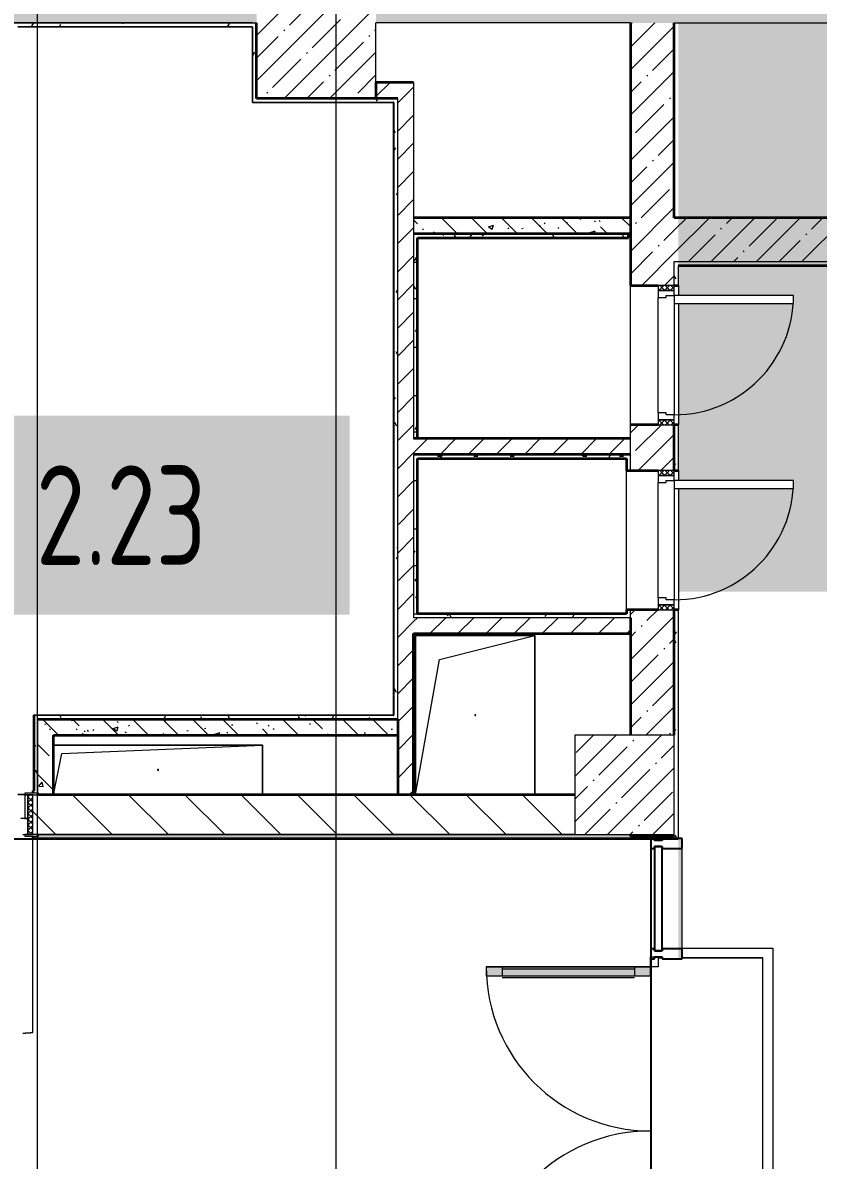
# Model space of a CAD drawing. Header units: millimetres. Extents: x 3914 to 443608, y -156176 to 78197.
# Drawn here: x 191899 to 195898, y -136715 to -130997 of the extents above; entities that cross this region are included whole.
import ezdxf

# ---------------------------------------------------------------- set-up
doc = ezdxf.new("R2010")
doc.units = ezdxf.units.MM
doc.linetypes.add('200_ШТРИХ__ш1_п0_6_', pattern=[160, 100, -60])
doc.linetypes.add('Осевая', pattern=[6350, 1270, -952.5, 3175, -952.5])
doc.layers.add('A-AREA-PATT-1', color=7, linetype='Continuous', lineweight=5, true_color=0xa5bae0, transparency=1)
doc.layers.add('A-AREA-PATT-2', color=7, linetype='Continuous', lineweight=5, true_color=0xcde0ef, transparency=1)
for name, color, linetype, lineweight in [('A-DETL-GENF', 7, 'Continuous', 9), ('A-DOOR-1', 7, 'Continuous', 5), ('A-DOOR-2', 7, '200_ШТРИХ__ш1_п0_6_', 5), ('A-DOOR-FRAM-2', 7, 'Continuous', 5), ('A-FLOR', 7, 'Continuous', 9), ('A-FLOR-PATT-1', 7, 'Continuous', 5), ('A-GENM', 7, 'Continuous', 9), ('A-GLAZ-CURT', 7, 'Continuous', 9), ('A-GLAZ-CURT-2', 7, 'Continuous', 25), ('A-GLAZ-CWMG', 7, 'Continuous', 9), ('A-GLAZ-CWMG-1', 7, 'Continuous', 25), ('A-WALL', 7, 'Continuous', 5), ('A-WALL-1', 7, 'Continuous', 35), ('I-WALL', 7, 'Continuous', 5), ('S-COLS', 7, 'Continuous', 9), ('S-COLS-1', 7, 'Continuous', 5), ('Оси', 7, 'Continuous', 9), ('Оси-2', 7, 'Осевая', 9)]:
    doc.layers.add(name, color=color, linetype=linetype, lineweight=lineweight)
doc.layers.add('A-DOOR-FRAM-1', color=7, linetype='Continuous', lineweight=5, true_color=0xc0c0c0)
doc.layers.add('A-WALL-FNSH-1', color=9, linetype='Continuous', lineweight=5, true_color=0x808080)
doc.styles.add('СПДС', font='ГОСТ тип А.ttf', dxfattribs={"width": 0.9})
pattern_1 = [(135, (174964.42, -145977.62), (-141.4214, -141.4214), [])]
pattern_2 = [(45, (174964.42, -145977.62), (-70.71068, 70.71068), [])]
pattern_3 = [(45, (174964.42, -145977.62), (-114.04925, 114.04925), []), (45, (175078.47, -145977.62), (-114.04925, 114.04925), [201.612, -40.322, 6.706, -33.617])]
pattern_4 = [(135, (174964.42, -145977.62), (-150.8683, -150.8683), [213.36, -35.56, 7.112, -35.56]), (135, (174964.42, -145826.85), (-150.8683, -150.8683), []), (50, (174964.42, -145977.62), (255.0577, -22.3145), [26.67, -293.37]), (355, (174964.42, -145977.62), (-49.3404, 267.479), [21.336, -234.696]), (100.451, (174985.68, -145979.48), (205.7195, 245.1636), [22.666, -249.326]), (46.184, (174964.42, -145906.5), (379.511, -58.86), [40.005, -440.055]), (96.636, (174996.05, -145911.4), (332.3634, 346.399), [33.999, -373.989]), (351.184, (174964.42, -145906.5), (332.367, 346.395), [32.004, -352.044]), (21, (174999.98, -145924.28), (212.2602, -143.1711), [26.67, -293.37]), (326, (174999.98, -145924.28), (86.5224, 257.8632), [21.336, -234.696]), (71.451, (175017.67, -145936.2), (298.784, 114.69), [22.666, -249.326]), (37.5, (174964.42, -145977.62), (4.32385, 118.3775), [6.706, -225.146, 6.706, -231.546, -235.585]), (37.5, (174964.42, -145977.62), (4.32385, 118.3775), [-470.103, 6.706, -228.879]), (7.5, (174964.42, -145977.62), (93.5476, 140.2533), [6.706, -129.134, 6.706, -219.812, -89.789]), (7.5, (174964.42, -145977.62), (93.5476, 140.2533), [-362.356, 6.706, -83.083]), (327.5, (174885.12, -145977.62), (189.82734, -8.0202), [6.706, -82.194, 6.706, -270.662, -368.046]), (327.5, (174885.12, -145977.62), (189.82734, -8.0202), [-366.268, 6.706, -361.34]), (317.5, (174849.56, -145977.62), (207.3811, 35.5976), [6.706, -108.864, 6.706, -177.495, -261.366]), (317.5, (174849.56, -145977.62), (207.3811, 35.5976), [-299.771, 6.706, -254.66])]
pattern_5 = [(0, (174964.42, -145977.62), (243.84, 60.96), [20.117, -162.763, 20.117, -162.763, -975.36]), (0, (174964.42, -145977.62), (243.84, 60.96), [-365.76, 20.117, -345.643, 20.117, -162.763, -426.72]), (0, (174964.42, -145977.62), (243.84, 60.96), [-914.4, 20.117, -101.803, 20.117, -284.683]), (120, (175055.86, -145947.14), (-174.71291, 180.69163), [20.117, -162.763, 20.117, -162.763, -975.36]), (120, (175055.86, -145947.14), (-174.71291, 180.69163), [-365.76, 20.117, -345.643, 20.117, -162.763, -426.72]), (120, (175055.86, -145947.14), (-174.71291, 180.69163), [-914.4, 20.117, -101.803, 20.117, -284.683]), (240, (175086.34, -145825.22), (-69.12709, -241.65163), [20.117, -162.763, 20.117, -162.763, -975.36]), (240, (175086.34, -145825.22), (-69.12709, -241.65163), [-365.76, 20.117, -345.643, 20.117, -162.763, -426.72]), (240, (175086.34, -145825.22), (-69.12709, -241.65163), [-914.4, 20.117, -101.803, 20.117, -284.683])]

# ---------------------------------------------------------------- blocks, each defined once
blk = doc.blocks.new('BSC_Колонна _Прямоугольная - 500х500-V357-Объем проектирования 2 этажа')
at = {"layer": 'S-COLS-1'}
h = blk.add_hatch(dxfattribs=at)
h.set_pattern_fill('FP_103', color=256, style=0, pattern_type=2)
h.set_pattern_definition([(45, (-19960, -11150), (-114.0493, 114.0493), []), (45, (-19845.95, -11150), (-114.0493, 114.0493), [201.613, -40.323, 6.706, -33.617])])
h.paths.add_polyline_path([(250, -250), (250, 250), (-250, 250), (-250, -250)])
for p, q in [((250, 250), (-250, 250)), ((-250, 250), (-250, -250)), ((250, -250), (250, 250)), ((-250, -250), (250, -250))]:
    blk.add_line(p, q, dxfattribs=at)
blk = doc.blocks.new('GM_Отверстие прямоугольное _в плите_ - Отверстие-21980060-Объем проектирования 2 этажа')
at = {"layer": 'A-GENM'}
for p, q in [((-525, 125), (525, 125)), ((525, 125), (-525, 125)), ((-483.3, 83.3), (525, 125)), ((525, 125), (525, -125)), ((525, -125), (525, 125)), ((-525, -125), (-483.3, 83.3))]:
    blk.add_line(p, q, dxfattribs=at)
for start, end in [(360, 180), (180, 360)]:
    blk.add_arc((0, 0), 2.5, start, end, dxfattribs=at)
blk = doc.blocks.new('GM_Отверстие прямоугольное _в плите_ - Отверстие-21980211-Объем проектирования 2 этажа')
at = {"layer": 'A-GENM'}
for p, q in [((-300, -400), (-300, 400)), ((-300, 400), (300, 400)), ((300, 400), (-300, 400)), ((-300, 400), (-300, -400)), ((-180, 280), (300, 400)), ((300, 400), (300, -400)), ((300, -400), (300, 400)), ((-300, -400), (-180, 280)), ((300, -400), (-300, -400)), ((-300, -400), (300, -400))]:
    blk.add_line(p, q, dxfattribs=at)
for start, end in [(360, 180), (180, 360)]:
    blk.add_arc((0, 0), 2.5, start, end, dxfattribs=at)
blk = doc.blocks.new('Системная панель - Стекло - 40мм-32387041-Объем проектирования 2 этажа')
at = {"layer": 'A-GLAZ-CURT-2'}
for p, q in [((262.3, 40), (-262.3, 40)), ((-262.3, 40), (-262.3, 0)), ((-262.3, 0), (262.3, 0)), ((262.3, 0), (262.3, 40))]:
    blk.add_line(p, q, dxfattribs=at)
blk = doc.blocks.new('Прямоугольный импост - Импост структурный с накладкой - 160мм Темный-30755591-Объем проектирования 2 этажа')
at = {"layer": 'A-GLAZ-CWMG-1'}
for p, q in [((-25, 0), (-25, 17)), ((-25, 17), (25, 17)), ((-15, 0), (-25, 0)), ((-15, -40), (-15, 0)), ((25, 0), (15, 0)), ((15, 0), (15, -40)), ((25, 17), (25, 0)), ((-25, -140), (-25, -40)), ((-25, -40), (-15, -40)), ((15, -40), (25, -40)), ((25, -40), (25, -140)), ((25, -140), (-25, -140))]:
    blk.add_line(p, q, dxfattribs=at)
blk = doc.blocks.new('Прямоугольный импост - Импост структурный с накладкой - 160мм Темный-30755595-Объем проектирования 2 этажа')
at = {"layer": 'A-GLAZ-CWMG-1'}
for p, q in [((0, 17), (-50, 17)), ((-50, 17), (-50, 0)), ((-50, 0), (-40, 0)), ((-40, 0), (-40, -40)), ((-10, -40), (-10, 0)), ((-10, 0), (0, 0)), ((0, 0), (0, 17)), ((-40, -40), (-50, -40)), ((-50, -40), (-50, -140)), ((0, -40), (-10, -40)), ((0, -140), (0, -40)), ((-50, -140), (0, -140))]:
    blk.add_line(p, q, dxfattribs=at)
blk = doc.blocks.new('Прямоугольный импост - Импост структурный с накладкой - 160мм Темный-32387142-Объем проектирования 2 этажа')
at = {"layer": 'A-GLAZ-CWMG'}
for p, q in [((20093, 10325.4), (20093, 10830)), ((20250, 10325.4), (20250, 10830))]:
    blk.add_line(p, q, dxfattribs=at)

msp = doc.modelspace()

# ---------------------------------------------------------------- hatches: boundary and pattern name
at = {"layer": 'A-AREA-PATT-1'}
h = msp.add_hatch(color=256, dxfattribs=at)
h.paths.add_polyline_path([(197080.5, -132217.6), (197533.9, -132217.6), (197533.9, -131977.6), (195194.9, -131977.6), (195194.9, -132217.6), (196853.9, -132217.6)])
h.paths.add_polyline_path([(196848.9, -130997.6), (196853.9, -130997.6), (196853.9, -130887.6), (196848.9, -130887.6), (196848.9, -130627.6), (196843.4, -130627.6), (196843.4, -130597), (203514.4, -130597), (203514.4, -130546.8), (196854.4, -130546.8), (196854.4, -125477.6), (196874.4, -125477.6), (196874.4, -119707.2), (203514.4, -119707.2), (203514.4, -119632.1), (196848.9, -119632.1), (196848.9, -119123.1), (195179.9, -119123.1), (195179.9, -119495.9), (193700.2, -119495.9), (193700.2, -119703.1), (193049.2, -119703.1), (193047.6, -119498.1), (189744.9, -119498.1), (189744.4, -121318.1), (188674.4, -121318.1), (188674.7, -123751.1), (189299.9, -123751.1), (189299.9, -124403.1), (188674.4, -124403.1), (188674.7, -127493.1), (189299.9, -127493.1), (189299.9, -128151.1), (188674.4, -128151.1), (188676.2, -130752.1), (195194.9, -130752.1), (195194.9, -130774.2), (196843.4, -130776), (196843.4, -130777.6), (195194.9, -130777.6), (195194.9, -130997.6), (196035.8, -130997.6)])
for points in [[(197474.4, -131977.6), (197533.9, -131977.6), (197533.9, -131398.1), (196853.9, -131398.1), (196853.9, -130997.6), (195194.9, -130997.6), (195194.9, -131977.6), (197014.2, -131977.6)], [(195194.9, -133857.1), (197533.9, -133857.1), (197533.9, -132217.6), (195194.9, -132219.1), (195194.9, -132367.6), (195774.4, -132367.6), (195774.4, -132407.6), (195194.9, -132407.6), (195194.9, -133297.6), (195774.4, -133297.6), (195774.4, -133337.6), (195194.9, -133337.6), (195194.9, -133589.4)]]:
    msp.add_hatch(color=256, dxfattribs=at).paths.add_polyline_path(points)
at = {"layer": 'A-AREA-PATT-2'}
h = msp.add_hatch(color=256, dxfattribs=at)
h.paths.add_polyline_path([(213480.4, -138057.1), (213483.9, -138056.6), (213481.8, -138046.6), (213473.9, -138046.6), (213473.9, -138057.1)])
h.paths.add_polyline_path([(195214.4, -138057.1), (195214.4, -137447.2), (195184.4, -137447.2), (195184.4, -138057.1), (195209.4, -138057.1)])
h.paths.add_polyline_path([(213483.4, -137987.6), (213483.9, -137986.4), (213483.9, -137897.6), (213480.4, -137897.6), (213480.4, -137947.6), (213483.4, -137947.6), (213483.4, -137977.6)])
h.paths.add_polyline_path([(213480.4, -135912.6), (213483.9, -135912.6), (213483.4, -135862.6), (213480.4, -135862.6)])
h.paths.add_polyline_path([(195214.4, -135702.2), (195214.4, -135097.6), (195194.9, -135099.6), (195194.9, -135702.2)])
h.paths.add_polyline_path([(213458.9, -135308.6), (213478.9, -135308.6), (213478.9, -135298.1), (213458.9, -135298.1)])
h.paths.add_polyline_path([(207624.4, -132237.6), (207664.4, -132237.6), (207662.5, -132218.1), (207614.4, -132218.1), (207614.4, -132237.6)])
h.paths.add_polyline_path([(206264.4, -132237.6), (206314.4, -132237.6), (206312.5, -132218.1), (206264.4, -132218.1)])
h.paths.add_polyline_path([(208614.4, -127107.6), (208614.4, -127057.6), (208594.9, -127059.6), (208594.9, -127107.6)])
h.paths.add_polyline_path([(208594.9, -125757.6), (208614.4, -125757.6), (208614.4, -125707.6), (208594.9, -125709.6), (208594.9, -125755.7)])
at = {"layer": 'A-DOOR-2'}
h = msp.add_hatch(dxfattribs=at)
h.set_pattern_fill('FP_117', color=256, angle=-90, style=0, pattern_type=2)
h.set_pattern_definition([(45, (195239.107, -134606.532), (-14.14214, 14.14214), []), (135, (195239.107, -134606.532), (-14.14214, -14.14214), [])])
h.paths.add_polyline_path([(195174.4, -133017.6), (195174.4, -132992.6), (195094.4, -132992.6), (195094.4, -133017.6)])
h = msp.add_hatch(dxfattribs=at)
h.set_pattern_fill('FP_117', color=256, angle=-90, style=0, pattern_type=2)
h.set_pattern_definition([(45, (195239.107, -135536.532), (-14.14214, 14.14214), []), (135, (195239.107, -135536.532), (-14.14214, -14.14214), [])])
h.paths.add_polyline_path([(195174.4, -133947.6), (195174.4, -133922.6), (195094.4, -133922.6), (195094.4, -133947.6)])
at = {"layer": 'A-DOOR-FRAM-2'}
h = msp.add_hatch(dxfattribs=at)
h.set_pattern_fill('FP_118', color=256, angle=-90, style=0, pattern_type=2)
h.set_pattern_definition([(315, (195239.107, -132483.737), (14.1421, 14.1421), []), (45, (195239.107, -132483.737), (-14.1421, 14.1421), [])])
h.paths.add_polyline_path([(195174.4, -132342.6), (195174.4, -132317.6), (195094.4, -132317.6), (195094.4, -132342.6)])
h = msp.add_hatch(dxfattribs=at)
h.set_pattern_fill('FP_118', color=256, angle=-90, style=0, pattern_type=2)
h.set_pattern_definition([(315, (195239.107, -133413.737), (14.1421, 14.1421), []), (45, (195239.107, -133413.737), (-14.1421, 14.1421), [])])
h.paths.add_polyline_path([(195174.4, -133272.6), (195174.4, -133247.6), (195094.4, -133247.6), (195094.4, -133272.6)])
h = msp.add_hatch(dxfattribs=at)
h.set_pattern_fill('FP_76', color=256, angle=180, style=0, pattern_type=2)
h.set_pattern_definition([(225, (191783.306, -135142.306), (14.1421, -14.1421), []), (315, (191783.306, -135142.306), (14.1421, 14.1421), [])])
h.paths.add_polyline_path([(191949.4, -135077.6), (191949.4, -134877.6), (191924.4, -134877.6), (191924.4, -135077.6)])
at = {"layer": 'A-FLOR-PATT-1'}
h = msp.add_hatch(color=256, dxfattribs=at)
h.paths.add_polyline_path([(188594.3, -138077.6), (188634.3, -138077.6), (188634.3, -137247.6), (188594.3, -137247.6), (188594.3, -138073.9)])
h.paths.add_polyline_path([(199264.4, -138077.6), (199264.4, -137747.6), (199224.4, -137747.6), (199224.4, -138077.6)])
h.paths.add_polyline_path([(189854.3, -138077.6), (189894.3, -138077.6), (189894.3, -137747.6), (189854.3, -137747.6), (189854.3, -138057.6)])
h.paths.add_polyline_path([(197964.4, -138077.6), (198004.4, -138077.6), (198004.4, -137247.6), (197964.4, -137247.6), (197964.4, -138057.6)])
h.paths.add_polyline_path([(180359.4, -138062.6), (180359.4, -137662.6), (180319.4, -137662.6), (180319.4, -138062.6)])
h.paths.add_polyline_path([(179104.4, -138062.6), (179104.4, -137167.6), (179064.4, -137167.6), (179064.4, -138062.6), (179094.4, -138062.6)])
h.paths.add_polyline_path([(213480.4, -137947.6), (213480.4, -137902.6), (212487.9, -137902.6), (212487.9, -137947.6), (213478.9, -137947.6)])
h.paths.add_polyline_path([(194974.4, -137457.2), (195054.4, -137457.2), (195054.4, -137412.2), (194214.4, -137412.2), (194214.4, -137457.2), (194590.3, -137457.2)])
h.paths.add_polyline_path([(213088, -135957.6), (213480.4, -135957.6), (213480.4, -135912.6), (212487.9, -135912.6), (212487.9, -135957.6), (212954.4, -135957.6)])
h.paths.add_polyline_path([(194229.4, -135787.2), (195054.4, -135787.2), (195054.4, -135742.2), (194229.4, -135742.2)])
h.paths.add_polyline_path([(206359.4, -133017.6), (206359.4, -132197.6), (206314.4, -132197.6), (206314.4, -133017.6)])
h.paths.add_polyline_path([(207624.4, -132517.6), (207624.4, -132237.6), (207614.4, -132237.6), (207614.4, -132197.6), (207579.4, -132197.6), (207579.4, -132517.6), (207614.4, -132517.6)])
h.paths.add_polyline_path([(208997.1, -127057.6), (209394.4, -127057.6), (209394.4, -127012.6), (208574.4, -127012.6), (208574.4, -127057.6), (208614.4, -127057.6)])
h.paths.add_polyline_path([(208762.6, -125792.6), (208894.4, -125792.6), (208894.4, -125747.6), (208614.4, -125747.6), (208614.4, -125757.6), (208574.4, -125757.6), (208574.4, -125792.6), (208627.5, -125792.6)])
at = {"layer": 'I-WALL'}
h = msp.add_hatch(dxfattribs=at)
h.set_pattern_fill('FP_1', color=256, style=0, pattern_type=2)
h.set_pattern_definition(pattern_3)
h.paths.add_polyline_path([(205574.4, -130997.6), (205754.4, -130997.6), (205754.4, -130777.6), (205574.4, -130777.6), (205574.4, -130993.2)])
h.paths.add_polyline_path([(191774.4, -130997.6), (193074.7, -130997.3), (193074.7, -130777.6), (189284.4, -130777.6), (189284.4, -130997.6), (191699.4, -130997.6)])
h.paths.add_polyline_path([(204708.6, -130997.6), (204974.4, -130997.6), (204974.4, -130777.6), (201374.4, -130777.6), (201374.4, -130997.6), (203263.1, -130997.6)])
h.paths.add_polyline_path([(195174.4, -130997.6), (196874.4, -130997.6), (196874.4, -130777.6), (193674.7, -130777.6), (193674.7, -130997.6), (194954.4, -130997.6)])
h.paths.add_polyline_path([(200774.4, -130997.6), (200774.4, -130777.6), (197474.4, -130777.6), (197474.4, -130997.6), (197481.3, -130997.6)])
h = msp.add_hatch(dxfattribs=at)
h.set_pattern_fill('FP_191', color=256, style=0, pattern_type=2)
h.set_pattern_definition(pattern_5)
h.paths.add_polyline_path([(191854.4, -131017.6), (193053.7, -131017.6), (193054.7, -130997.6), (191854.4, -130997.6)])
h = msp.add_hatch(dxfattribs=at)
h.set_pattern_fill('FP_191', color=256, style=0, pattern_type=2)
h.set_pattern_definition(pattern_5)
h.paths.add_polyline_path([(193054.7, -131377.6), (193074.7, -131377.6), (193074.7, -130997.6), (193054.7, -130997.6), (193054.7, -131371.4)])
h = msp.add_hatch(dxfattribs=at)
h.set_pattern_fill('FP_1', color=256, style=0, pattern_type=2)
h.set_pattern_definition(pattern_3)
h.paths.add_polyline_path([(195174.4, -135087.6), (195174.4, -135077.6), (194954.4, -135077.6), (194954.4, -135087.6), (195069.7, -135082.4), (195174.2, -135087.6)])
h.paths.add_polyline_path([(195174.4, -134577.6), (195174.4, -133947.6), (194954.4, -133947.6), (194954.4, -134577.6), (195065.5, -134577.6)])
h.paths.add_polyline_path([(195094.4, -133247.6), (195174.4, -133247.6), (195174.4, -133017.6), (194954.4, -133017.6), (194954.4, -133247.6)])
h.paths.add_polyline_path([(195174.4, -132317.6), (195174.4, -130997.6), (194954.4, -130997.6), (194954.4, -132317.6), (195094.4, -132317.6)])
h = msp.add_hatch(dxfattribs=at)
h.set_pattern_fill('FP_22', color=256, style=0, pattern_type=2)
h.set_pattern_definition(pattern_2)
h.paths.add_polyline_path([(193864.4, -131377.6), (193864.4, -131297.6), (193674.7, -131297.6), (193674.7, -131377.6), (193784.4, -131377.6)])
h = msp.add_hatch(dxfattribs=at)
h.set_pattern_fill('FP_191', color=256, style=0, pattern_type=2)
h.set_pattern_definition(pattern_5)
h.paths.add_polyline_path([(193144.9, -131397.6), (193763.4, -131397.6), (193763.4, -131377.6), (193054.7, -131377.6), (193054.7, -131397.6), (193138.9, -131397.6)])
h = msp.add_hatch(dxfattribs=at)
h.set_pattern_fill('FP_191', color=256, style=0, pattern_type=2)
h.set_pattern_definition(pattern_5)
h.paths.add_polyline_path([(193764.4, -134477.6), (193784.4, -134477.6), (193784.4, -131377.6), (193764.4, -131377.6), (193764.4, -134409.7)])
h = msp.add_hatch(dxfattribs=at)
h.set_pattern_fill('FP_22', color=256, style=0, pattern_type=2)
h.set_pattern_definition(pattern_2)
h.paths.add_polyline_path([(193864.4, -134877.6), (193864.4, -131377.6), (193784.4, -131377.6), (193784.4, -134877.6)])
h = msp.add_hatch(dxfattribs=at)
h.set_pattern_fill('FP_41', color=256, style=0, pattern_type=2)
h.set_pattern_definition(pattern_4)
h.paths.add_polyline_path([(194590.3, -132057.6), (194954.4, -132057.6), (194954.4, -131977.6), (193864.4, -131977.6), (193864.4, -132057.6)])
h = msp.add_hatch(dxfattribs=at)
h.set_pattern_fill('FP_1', color=256, style=0, pattern_type=2)
h.set_pattern_definition(pattern_3)
h.paths.add_polyline_path([(196035.8, -132197.6), (205754.4, -132197.6), (205754.4, -131977.6), (195174.4, -131977.6), (195174.4, -132197.6), (195194.9, -132197.6)])
h = msp.add_hatch(dxfattribs=at)
h.set_pattern_fill('FP_191', color=256, style=0, pattern_type=2)
h.set_pattern_definition(pattern_5)
h.paths.add_polyline_path([(194899.4, -132077.6), (194944.4, -132077.6), (194944.4, -132057.6), (193864.4, -132057.6), (193864.4, -132077.6), (194590.3, -132077.6)])
h = msp.add_hatch(dxfattribs=at)
h.set_pattern_fill('FP_191', color=256, style=0, pattern_type=2)
h.set_pattern_definition(pattern_5)
h.paths.add_polyline_path([(193884.4, -133087.6), (193884.4, -132077.6), (193864.4, -132078), (193864.4, -133087.6)])
h = msp.add_hatch(dxfattribs=at)
h.set_pattern_fill('FP_191', color=256, style=0, pattern_type=2)
h.set_pattern_definition(pattern_5)
h.paths.add_polyline_path([(195174.4, -135097.6), (195194.4, -135097.6), (195194.4, -133947.6), (195174.4, -133947.6), (195174.4, -135087.6)])
h.paths.add_polyline_path([(195194.4, -133247.6), (195194.4, -133017.6), (195174.4, -133017.6), (195174.4, -133247.6)])
h.paths.add_polyline_path([(195194.4, -132317.6), (195193.5, -132217.6), (195174.4, -132198), (195174.4, -132317.6)])
h.paths.add_polyline_path([(195194.4, -132217.6), (195194.4, -132197.6), (195174.8, -132198)])
h = msp.add_hatch(dxfattribs=at)
h.set_pattern_fill('FP_191', color=256, style=0, pattern_type=2)
h.set_pattern_definition(pattern_5)
h.paths.add_polyline_path([(209174.4, -132217.6), (209194.4, -132217.6), (209194.4, -132197.6), (207664.4, -132197.6), (207664.4, -132217.6), (209094.4, -132217.6)])
h.paths.add_polyline_path([(196853.9, -132217.6), (206264.4, -132217.6), (206264.4, -132197.6), (195194.4, -132197.6), (195194.9, -132217.6), (196402.5, -132217.6)])
h = msp.add_hatch(dxfattribs=at)
h.set_pattern_fill('FP_22', color=256, style=0, pattern_type=2)
h.set_pattern_definition(pattern_2)
h.paths.add_polyline_path([(194590.3, -133167.6), (194954.4, -133167.2), (194954.4, -133087.6), (193864.4, -133087.6), (193864.4, -133167.6)])
h = msp.add_hatch(dxfattribs=at)
h.set_pattern_fill('FP_191', color=256, style=0, pattern_type=2)
h.set_pattern_definition(pattern_5)
h.paths.add_polyline_path([(194929.4, -133187.6), (194934.4, -133187.6), (194934.4, -133167.6), (193864.4, -133167.6), (193864.4, -133187.6), (194590.3, -133187.6)])
h = msp.add_hatch(dxfattribs=at)
h.set_pattern_fill('FP_191', color=256, style=0, pattern_type=2)
h.set_pattern_definition(pattern_5)
h.paths.add_polyline_path([(193884.4, -133987.6), (193884.4, -133187.6), (193864.4, -133188), (193864.4, -133987.6), (193874.4, -133987.6)])
h = msp.add_hatch(dxfattribs=at)
h.set_pattern_fill('FP_22', color=256, style=0, pattern_type=2)
h.set_pattern_definition(pattern_2)
h.paths.add_polyline_path([(194627.8, -134067.6), (194954.4, -134067.6), (194954.4, -133987.6), (193864.4, -133987.6), (193864.4, -134067.6), (194590.3, -134067.6)])
h = msp.add_hatch(dxfattribs=at)
h.set_pattern_fill('FP_191', color=256, style=0, pattern_type=2)
h.set_pattern_definition(pattern_5)
h.paths.add_polyline_path([(194633.3, -133987.6), (194934.4, -133987.6), (194934.4, -133967.6), (193884.4, -133967.6), (193884.4, -133987.6), (194590.3, -133987.6)])
h = msp.add_hatch(dxfattribs=at)
h.set_pattern_fill('FP_191', color=256, style=0, pattern_type=2)
h.set_pattern_definition(pattern_5)
h.paths.add_polyline_path([(191954.4, -134857.6), (191974.4, -134857.6), (191973.6, -134477.6), (191954.4, -134477.6), (191954.4, -134577.6)])
h = msp.add_hatch(dxfattribs=at)
h.set_pattern_fill('FP_191', color=256, style=0, pattern_type=2)
h.set_pattern_definition(pattern_5)
h.paths.add_polyline_path([(193784.4, -134497.6), (193784.4, -134477.6), (193764.4, -134477.6), (193783.3, -134496.5)])
h.paths.add_polyline_path([(193784.4, -134497.6), (193763.4, -134477.6), (191974.4, -134477.6), (191974.4, -134497.6), (193783.3, -134497.6)])
h = msp.add_hatch(dxfattribs=at)
h.set_pattern_fill('FP_41', color=256, style=0, pattern_type=2)
h.set_pattern_definition(pattern_4)
h.paths.add_polyline_path([(191990.8, -134877.6), (192054.4, -134877.6), (192054.4, -134497.6), (191974.4, -134497.6), (191975.4, -134869.6), (191979.4, -134869.6), (191979.4, -134877.6)])
h = msp.add_hatch(dxfattribs=at)
h.set_pattern_fill('FP_41', color=256, style=0, pattern_type=2)
h.set_pattern_definition(pattern_4)
h.paths.add_polyline_path([(193144.9, -134577.6), (193784.4, -134577.6), (193784.4, -134497.6), (192054.4, -134497.6), (192054.4, -134577.6), (193104.4, -134577.6)])
h = msp.add_hatch(dxfattribs=at)
h.set_pattern_fill('FP_191', color=256, style=0, pattern_type=2)
h.set_pattern_definition(pattern_5)
h.paths.add_polyline_path([(191971, -134869.6), (191974.4, -134869.6), (191974.4, -134857.6), (191949.4, -134857.6), (191951.4, -134869.6), (191966.4, -134869.6)])
h.paths.add_polyline_path([(190834.4, -134869.6), (190849.4, -134869.6), (190849.4, -134857.6), (190834.4, -134857.6)])
h = msp.add_hatch(dxfattribs=at)
h.set_pattern_fill('FP_23', color=256, style=0, pattern_type=2)
h.set_pattern_definition(pattern_1)
h.paths.add_polyline_path([(194674.4, -135077.6), (194674.4, -134877.6), (191949.4, -134877.6), (191949.4, -135077.6), (194590.3, -135077.6)])
h.paths.add_polyline_path([(189339.4, -135077.6), (189369.4, -135077.6), (189369.4, -134877.6), (189174.4, -134877.6), (189174.4, -135077.6)])
h.paths.add_polyline_path([(190469.4, -135077.6), (190849.4, -135077.6), (190849.4, -134877.6), (190469.4, -134877.6), (190469.4, -134893.4)])
h = msp.add_hatch(dxfattribs=at)
h.set_pattern_fill('FP_191', color=256, style=0, pattern_type=2)
h.set_pattern_definition(pattern_5)
h.paths.add_polyline_path([(194590.3, -135097.6), (194974.4, -135097.6), (194974.4, -135086.7), (194954.4, -135087.6), (194954.4, -135077.6), (191979.4, -135077.6), (191979.4, -135085.6), (191949.4, -135085.6), (191949.4, -135097.6), (193864.4, -135097.6)])
h.paths.add_polyline_path([(190615.3, -135097.6), (190849.4, -135097.6), (190849.4, -135085.6), (190819.4, -135085.6), (190819.4, -135077.6), (190499.4, -135079.8), (190499.4, -135085.6), (190469.4, -135085.6), (190469.4, -135097.6), (190499.4, -135097.6)])
h.paths.add_polyline_path([(188808.5, -135097.6), (189369.4, -135097.6), (189369.4, -135085.6), (189339.4, -135085.6), (189339.4, -135077.6), (188674.7, -135077.6), (188674.7, -135097.6), (188774.4, -135097.6)])
h = msp.add_hatch(dxfattribs=at)
h.set_pattern_fill('FP_23', color=256, style=0, pattern_type=2)
h.set_pattern_definition(pattern_1)
h.paths.add_polyline_path([(195114.4, -138077.6), (195174.4, -138077.6), (195174.4, -138057.6), (194974.4, -138057.6), (194974.4, -138077.6)])
h.paths.add_polyline_path([(195061.8, -135097.6), (195174.4, -135097.6), (195174.2, -135087.6), (195069.7, -135082.4), (194974.4, -135087.6), (194974.4, -135097.6)])
at = {"layer": 'S-COLS-1'}
h = msp.add_hatch(dxfattribs=at)
h.set_pattern_fill('FP_1', color=256, style=0, pattern_type=2)
h.set_pattern_definition(pattern_3)
h.paths.add_polyline_path([(193144.9, -131377.6), (193674.7, -131377.6), (193674.7, -130777.6), (193074.7, -130777.6), (193074.7, -131377.6)])

# ---------------------------------------------------------------- linework, layer by layer
msp.add_lwpolyline([(188646.7, -135098.6), (195057.4, -135098.6), (195057.4, -138057.6), (188646.7, -138057.6)], close=True)
at = {"layer": 'A-DETL-GENF'}
for p, q in [((194229.4, -135742.2), (194229.4, -135787.2)), ((194229.4, -135742.2), (195054.4, -135742.2)), ((195054.4, -135742.2), (194229.4, -135742.2)), ((194229.4, -135742.2), (194229.4, -135787.2)), ((194229.4, -135787.2), (195054.4, -135787.2)), ((194229.4, -135787.2), (195054.4, -135787.2)), ((194309.4, -135742.2), (194309.4, -135787.2)), ((194309.4, -135752.2), (194974.4, -135752.2)), ((194974.4, -135742.2), (194974.4, -135787.2)), ((195054.4, -135787.2), (195054.4, -135742.2)), ((195054.4, -135787.2), (195054.4, -135742.2)), ((194309.4, -135796.2), (194974.4, -135796.2))]:
    msp.add_line(p, q, dxfattribs=at)
at = {"layer": 'A-DOOR-1'}
for p, q in [((195774.4, -132367.6), (195174.4, -132367.6)), ((195174.4, -132367.6), (195174.4, -132407.6)), ((195174.4, -132407.6), (195774.4, -132407.6)), ((195774.4, -132407.6), (195774.4, -132367.6)), ((195774.4, -133297.6), (195174.4, -133297.6)), ((195174.4, -133297.6), (195174.4, -133337.6)), ((195774.4, -133337.6), (195774.4, -133297.6)), ((195174.4, -133337.6), (195774.4, -133337.6)), ((195054.4, -135692.2), (195094.4, -135692.2)), ((195054.4, -135742.2), (195054.4, -135692.2)), ((195094.4, -135692.2), (195094.4, -135742.2)), ((194229.4, -135742.2), (195054.4, -135742.2)), ((195094.4, -135742.2), (195054.4, -135742.2))]:
    msp.add_line(p, q, dxfattribs=at)
for centre, radius, start, end in [((195174.4, -132367.6), 600, 270, 0), ((195174.4, -133297.6), 600, 270, 0), ((195054.4, -135742.2), 825, 180, 270), ((195054.4, -137407.2), 840, 90, 180)]:
    msp.add_arc(centre, radius, start, end, dxfattribs=at)
at = {"layer": 'A-DOOR-FRAM-1'}
for p, q in [((195174.4, -132317.6), (195094.4, -132317.6)), ((195094.4, -132317.6), (195094.4, -132342.6)), ((195174.4, -132342.6), (195094.4, -132342.6)), ((195094.4, -132342.6), (195094.4, -132377.6)), ((195094.4, -132342.6), (195174.4, -132342.6)), ((195174.4, -132342.6), (195174.4, -132317.6)), ((195174.4, -132367.6), (195174.4, -132342.6)), ((195094.4, -132377.6), (195134.4, -132377.6)), ((195094.4, -132957.6), (195094.4, -132377.6)), ((195134.4, -132377.6), (195134.4, -132367.6)), ((195134.4, -132367.6), (195174.4, -132367.6)), ((195174.4, -132407.6), (195174.4, -132967.6)), ((195134.4, -132957.6), (195094.4, -132957.6)), ((195094.4, -132957.6), (195094.4, -132992.6)), ((195134.4, -132967.6), (195134.4, -132957.6)), ((195174.4, -132967.6), (195134.4, -132967.6)), ((195174.4, -132992.6), (195174.4, -132967.6)), ((195094.4, -132992.6), (195174.4, -132992.6)), ((195094.4, -132992.6), (195094.4, -133017.6)), ((195174.4, -132992.6), (195094.4, -132992.6)), ((195094.4, -133017.6), (195174.4, -133017.6)), ((195174.4, -133017.6), (195174.4, -132992.6)), ((195174.4, -133247.6), (195094.4, -133247.6)), ((195094.4, -133247.6), (195094.4, -133272.6)), ((195174.4, -133272.6), (195174.4, -133247.6)), ((195174.4, -133272.6), (195094.4, -133272.6)), ((195094.4, -133272.6), (195094.4, -133307.6)), ((195094.4, -133272.6), (195174.4, -133272.6)), ((195094.4, -133307.6), (195134.4, -133307.6)), ((195094.4, -133887.6), (195094.4, -133307.6)), ((195134.4, -133307.6), (195134.4, -133297.6)), ((195134.4, -133297.6), (195174.4, -133297.6)), ((195174.4, -133297.6), (195174.4, -133272.6)), ((195174.4, -133337.6), (195174.4, -133897.6)), ((195134.4, -133887.6), (195094.4, -133887.6)), ((195094.4, -133887.6), (195094.4, -133922.6)), ((195134.4, -133897.6), (195134.4, -133887.6)), ((195174.4, -133897.6), (195134.4, -133897.6)), ((195174.4, -133922.6), (195174.4, -133897.6)), ((195094.4, -133922.6), (195174.4, -133922.6)), ((195094.4, -133922.6), (195094.4, -133947.6)), ((195174.4, -133922.6), (195094.4, -133922.6)), ((195094.4, -133947.6), (195174.4, -133947.6)), ((195174.4, -133947.6), (195174.4, -133922.6)), ((191909.4, -134869.6), (191909.4, -134877.6)), ((191979.4, -134869.6), (191909.4, -134869.6)), ((191979.4, -134877.6), (191979.4, -134869.6)), ((191909.4, -134877.6), (191909.4, -134997.6)), ((191924.4, -134877.6), (191909.4, -134877.6)), ((191909.4, -134877.6), (191979.4, -134877.6)), ((191924.4, -134877.6), (191924.4, -135077.6)), ((191949.4, -134877.6), (191924.4, -134877.6)), ((191924.4, -134997.6), (191924.4, -134877.6)), ((191949.4, -135077.6), (191949.4, -134877.6)), ((191924.4, -134997.6), (191889.4, -134997.6)), ((191909.4, -134997.6), (191924.4, -134997.6)), ((191924.4, -135077.6), (191924.4, -134997.6)), ((191899.4, -135077.6), (191924.4, -135077.6)), ((191909.4, -135076.6), (191909.4, -135077.6)), ((191924.4, -135076.6), (191909.4, -135076.6)), ((191909.4, -135077.6), (191924.4, -135077.6)), ((191909.4, -135077.6), (191909.4, -135085.6)), ((191979.4, -135077.6), (191909.4, -135077.6)), ((191909.4, -135085.6), (191979.4, -135085.6)), ((191924.4, -135077.6), (191924.4, -135076.6)), ((191924.4, -135077.6), (191949.4, -135077.6)), ((191979.4, -135085.6), (191979.4, -135077.6))]:
    msp.add_line(p, q, dxfattribs=at)
at = {"layer": 'A-FLOR'}
for p, q in [((194954.4, -130997.6), (193674.7, -130997.6)), ((195174.4, -130997.6), (196874.4, -130997.6)), ((191909.4, -134876.7), (191874.4, -134876.7)), ((191909.4, -134877.6), (191874.4, -134877.6)), ((191949.4, -136071.7), (191949.4, -135084.7)), ((191949.4, -136072.6), (191949.4, -135085.6)), ((195214.4, -135647.8), (195669.4, -135647.8)), ((195214.4, -135648.7), (195669.4, -135648.7)), ((195669.4, -135647.8), (195669.4, -137479.3)), ((195669.4, -135648.7), (195669.4, -137480.2)), ((195114.4, -135697.8), (195094.4, -135697.8)), ((195114.4, -135698.7), (195094.4, -135698.7)), ((195619.4, -135697.8), (195214.4, -135697.8)), ((195619.4, -135698.7), (195214.4, -135698.7)), ((195619.4, -137429.3), (195619.4, -135697.8)), ((195619.4, -137430.2), (195619.4, -135698.7))]:
    msp.add_line(p, q, dxfattribs=at)
for centre in [(191849.4, -135076.7), (191849.4, -135076.7), (191849.4, -135077.6), (191849.4, -135077.6)]:
    msp.add_arc(centre, 1000, 272.8701, 275.7392, dxfattribs=at)
at = {"layer": 'A-WALL'}
for p, q in [((191854.4, -130997.6), (193074.7, -130997.6)), ((193054.7, -130997.6), (191854.4, -130997.6)), ((193054.7, -131017.6), (191874.4, -131017.6)), ((193054.7, -131377.6), (193054.7, -131017.6)), ((193864.4, -131297.6), (193864.4, -133087.6)), ((193784.4, -134497.6), (193784.4, -131377.6)), ((193764.4, -131397.6), (193764.4, -134477.6)), ((195174.4, -132317.6), (195174.4, -132197.6)), ((195174.4, -132197.6), (206264.4, -132197.6)), ((194954.4, -133247.6), (194954.4, -133017.6)), ((193864.4, -133167.6), (193864.4, -133987.6)), ((194954.4, -133987.6), (194954.4, -133947.6)), ((194954.4, -133987.6), (193864.4, -133987.6)), ((191974.4, -134497.6), (191974.4, -134869.6)), ((191974.4, -134857.6), (191974.4, -134497.6)), ((191979.4, -135077.6), (194674.4, -135077.6)), ((194674.4, -135077.6), (191979.4, -135077.6)), ((194974.4, -135097.6), (194974.4, -135077.6)), ((195174.4, -135097.6), (195174.4, -135077.6))]:
    msp.add_line(p, q, dxfattribs=at)
at = {"layer": 'A-WALL-1'}
for p, q in [((193074.7, -131377.6), (193074.7, -130997.6)), ((194954.4, -130997.6), (194954.4, -132317.6)), ((195174.4, -131977.6), (195174.4, -130997.6)), ((193864.4, -131297.6), (193674.7, -131297.6)), ((193674.7, -131297.6), (193674.7, -131377.6)), ((193784.4, -131377.6), (193074.7, -131377.6)), ((193763.4, -131397.6), (193764.4, -131397.6)), ((194954.4, -131977.6), (193864.4, -131977.6)), ((205754.4, -131977.6), (195174.4, -131977.6)), ((194954.4, -132057.6), (193864.4, -132057.6)), ((194944.4, -132077.6), (194944.4, -132057.6)), ((193884.4, -132077.6), (194944.4, -132077.6)), ((193884.4, -133087.6), (193884.4, -132077.6)), ((195194.4, -132217.6), (206264.4, -132217.6)), ((194954.4, -132317.6), (195094.4, -132317.6)), ((195174.4, -132317.6), (195194.4, -132317.6)), ((195094.4, -133017.6), (194954.4, -133017.6)), ((195174.4, -133247.6), (195174.4, -133017.6)), ((195194.4, -133017.6), (195174.4, -133017.6)), ((194954.4, -133087.6), (193864.4, -133087.6)), ((194954.4, -133167.6), (193864.4, -133167.6)), ((193884.4, -133187.6), (194934.4, -133187.6)), ((193884.4, -133967.6), (193884.4, -133187.6)), ((194934.4, -133187.6), (194934.4, -133247.6)), ((194934.4, -133247.6), (195094.4, -133247.6)), ((195174.4, -133247.6), (195194.4, -133247.6)), ((195094.4, -133947.6), (194934.4, -133947.6)), ((194934.4, -133947.6), (194934.4, -133967.6)), ((195174.4, -134577.6), (195174.4, -133947.6)), ((195194.4, -133947.6), (195174.4, -133947.6)), ((194934.4, -133967.6), (193884.4, -133967.6)), ((194954.4, -133987.6), (194954.4, -134577.6)), ((193864.4, -134877.6), (193864.4, -134067.6)), ((193864.4, -134067.6), (194954.4, -134067.6)), ((191954.4, -134477.6), (191954.4, -134857.6)), ((191974.4, -134497.6), (193784.4, -134497.6)), ((193764.4, -134477.6), (193763.4, -134477.6)), ((193784.4, -134497.6), (193784.4, -134877.6)), ((192054.4, -134877.6), (192054.4, -134577.6)), ((192054.4, -134577.6), (193784.4, -134577.6)), ((191954.4, -134857.6), (191949.4, -134857.6)), ((191949.4, -134857.6), (191949.4, -134869.6)), ((194674.4, -134877.6), (191979.4, -134877.6)), ((191949.4, -135085.6), (191949.4, -135097.6)), ((191949.4, -135097.6), (195194.4, -135097.6)), ((194954.4, -135077.6), (194954.4, -135087.6)), ((194954.4, -135087.6), (195174.4, -135087.6))]:
    msp.add_line(p, q, dxfattribs=at)
at = {"layer": 'A-WALL-FNSH-1'}
for p, q in [((193053.7, -131018.6), (191874.4, -131018.6)), ((193053.7, -131018.6), (193053.7, -131398.6)), ((193054.7, -131397.6), (193054.7, -131377.6)), ((193053.7, -131398.6), (193763.4, -131398.6)), ((193763.4, -131397.6), (193054.7, -131397.6)), ((193763.4, -134476.6), (193763.4, -131397.6)), ((195195.4, -132317.6), (195195.4, -132218.6)), ((195194.4, -132317.6), (195195.4, -132317.6)), ((195195.4, -133017.6), (195194.4, -133017.6)), ((195195.4, -133247.6), (195195.4, -133017.6)), ((195194.4, -133247.6), (195195.4, -133247.6)), ((195195.4, -133947.6), (195194.4, -133947.6)), ((195195.4, -135097.6), (195195.4, -133947.6)), ((191953.4, -134476.6), (191953.4, -134856.6)), ((193763.4, -134476.6), (191953.4, -134476.6)), ((191954.4, -134477.6), (193763.4, -134477.6)), ((191949.4, -134856.6), (191949.4, -134857.6)), ((191949.4, -134856.6), (191954.4, -134856.6)), ((191949.4, -135097.6), (191949.4, -135098.6)), ((191949.4, -135098.6), (194953.9, -135098.6)), ((194953.9, -135098.6), (194953.9, -135097.6)), ((195194.4, -135097.6), (195195.4, -135097.6))]:
    msp.add_line(p, q, dxfattribs=at)
at = {"layer": 'I-WALL'}
for p, q in [((194954.4, -133017.6), (194954.4, -132317.6)), ((195195.4, -132317.6), (195195.4, -132367.6)), ((195195.4, -132407.6), (195195.4, -133017.6)), ((194934.4, -133947.6), (194934.4, -133247.6)), ((195195.4, -133247.6), (195195.4, -133297.6)), ((195195.4, -133337.6), (195195.4, -133947.6))]:
    msp.add_line(p, q, dxfattribs=at)
at = {"layer": 'S-COLS-1'}
for p, q in [((193074.7, -130997.6), (193074.7, -131377.6)), ((193674.7, -131377.6), (193674.7, -130997.6)), ((193074.7, -131377.6), (193674.7, -131377.6))]:
    msp.add_line(p, q, dxfattribs=at)
at = {"layer": 'Оси'}
for points in [[(191974.4, -147883.9), (191974.4, -142883.9), (191974.4, -123579.5), (191974.4, -118579.5)], [(193474.4, -147883.9), (193474.4, -142883.9), (193474.4, -123579.5), (193474.4, -118579.5)]]:
    msp.add_lwpolyline(points, dxfattribs=at)
at = {"layer": 'Оси-2'}
for p, q in [((191974.4, -142882.9), (191974.4, -123578.6)), ((193474.4, -142882.9), (193474.4, -123578.6))]:
    msp.add_line(p, q, dxfattribs=at)

# ---------------------------------------------------------------- block references
at = {"layer": 'A-GENM'}
for name, p in [('GM_Отверстие прямоугольное _в плите_ - Отверстие-21980211-Объем проектирования 2 этажа', (194174.4, -134476.9)), ('GM_Отверстие прямоугольное _в плите_ - Отверстие-21980060-Объем проектирования 2 этажа', (192579.4, -134752.6))]:
    msp.add_blockref(name, p, dxfattribs=at)
at = {"layer": 'A-GLAZ-CURT', "rotation": 269.9999999999997}
msp.add_blockref('Системная панель - Стекло - 40мм-32387041-Объем проектирования 2 этажа', (195074.4, -135399.9), dxfattribs=at)
at = {"layer": 'A-GLAZ-CWMG', "rotation": 89.99999999999977}
msp.add_blockref('Прямоугольный импост - Импост структурный с накладкой - 160мм Темный-30755595-Объем проектирования 2 этажа', (195074.4, -135097.6), dxfattribs=at)
at = {"layer": 'A-GLAZ-CWMG'}
msp.add_blockref('Прямоугольный импост - Импост структурный с накладкой - 160мм Темный-32387142-Объем проектирования 2 этажа', (174964.4, -145977.6), dxfattribs=at)
at = {"layer": 'A-GLAZ-CWMG', "extrusion": (0, 0, -1), "rotation": 270.0000000000002}
msp.add_blockref('Прямоугольный импост - Импост структурный с накладкой - 160мм Темный-30755591-Объем проектирования 2 этажа', (-195074.4, -135677.2), dxfattribs=at)
at = {"layer": 'S-COLS'}
msp.add_blockref('BSC_Колонна _Прямоугольная - 500х500-V357-Объем проектирования 2 этажа', (194924.4, -134827.6), dxfattribs=at)

# ---------------------------------------------------------------- texts
at = {"insert": (191965.8, -133222.3), "char_height": 500, "width": 1327.594, "attachment_point": 1, "style": 'СПДС', "bg_fill": 1, "box_fill_scale": 1.5, "bg_fill_color": 7, "bg_fill_true_color": 16777215, "bg_fill_transparency": 0}
msp.add_mtext('2.23', dxfattribs=at)

doc.saveas('drawing.dxf')
